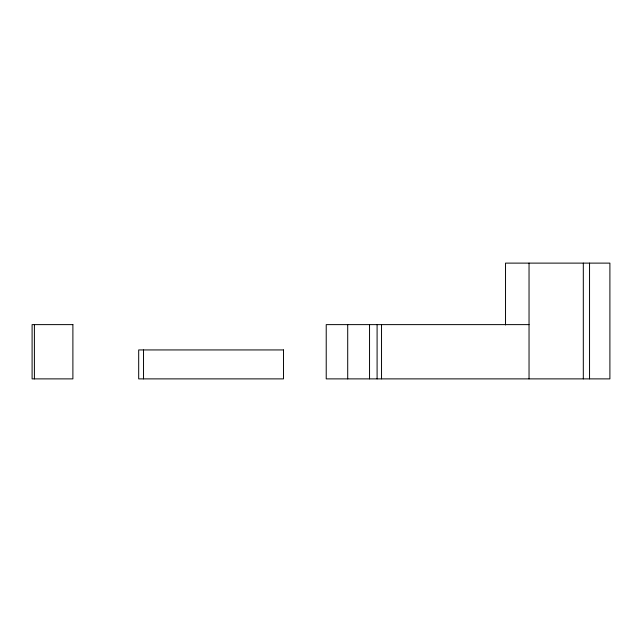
<?xml version="1.0" encoding="UTF-8"?>
<svg xmlns="http://www.w3.org/2000/svg" width="642" height="642" viewBox="0 0 642 642"><rect width="100%" height="100%" fill="white"/><g stroke="black" fill="none" stroke-linecap="round" stroke-linejoin="round"><path stroke-width="0.96" d="M529.04 324.619L326.224 324.619L326.224 378.884L609.9 378.884L609.9 263.116L505.527 263.116L505.527 324.988M589.549 263.116L589.549 378.884M583.313 263.116L583.313 378.884M529.04 263.116L529.04 378.884M381.533 324.619L381.533 378.884M377.095 324.619L377.095 378.884M369.543 324.619L369.543 378.884M347.707 324.619L347.707 378.884M143.527 349.938L143.527 378.884M34.403 324.619L34.403 378.884M72.891 324.619L32.1 324.619L32.1 378.884L72.891 378.884L72.891 324.619M283.491 349.938L138.688 349.938L138.688 378.884L283.491 378.884L283.491 349.938"/></g></svg>
